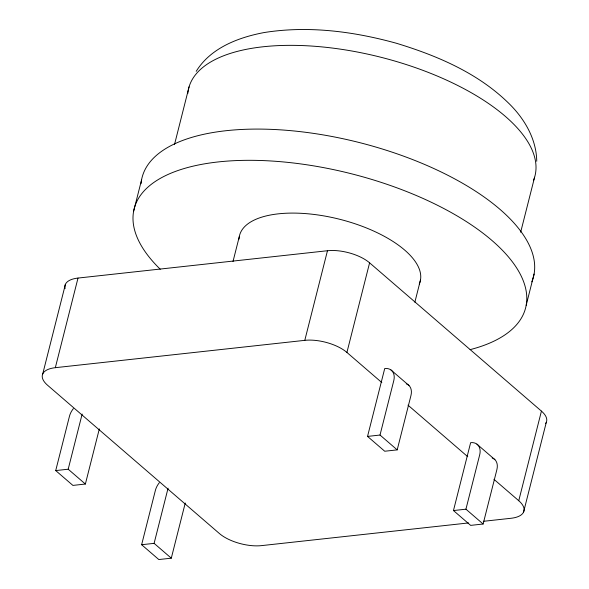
<?xml version="1.0" encoding="UTF-8"?>
<svg xmlns="http://www.w3.org/2000/svg" width="589" height="589" viewBox="0 0 589 589"><rect width="100%" height="100%" fill="white"/><g stroke="black" fill="none" stroke-linecap="round" stroke-linejoin="round"><path stroke-width="0.88" d="M42.725 373.956L65.401 284.34M468.549 522.936L261.531 545.62A31.062 13.422 14.2 0 1 219.402 533.524L47.569 385.243A31.062 13.422 14.2 0 1 55.329 367.683L78.006 278.067L327.469 250.73A31.062 13.422 14.2 0 1 369.597 262.827L541.431 411.107A31.062 13.422 14.2 0 1 545.554 423.631M99.335 428.88L85.376 484.04L72.903 485.41L55.719 470.582L69.458 416.268A15.528 10.602 -49.2 0 1 73.375 408.619M85.376 484.04L68.191 469.212L82.151 414.052M133.6 211.363L141.507 180.138M174.484 144.651L189.076 86.855M185.248 503.021L171.296 558.181L158.816 559.55L141.632 544.722L155.378 490.409A15.528 10.602 -49.2 0 1 159.295 482.759M171.296 558.181L154.112 543.352L168.064 488.193M233.001 261.523L239.296 236.645M55.329 367.683L304.793 340.346L327.469 250.73M381.827 382.563L346.921 352.443L369.597 262.827M397.2 449.871L384.727 451.24L367.543 436.412L384.72 368.515A15.528 10.602 -49.2 0 1 393.761 380.73L380.015 435.043L397.2 449.871L410.945 395.558A15.528 10.602 -49.2 0 0 406.255 383.8M414.862 302.201L420.48 279.989M483.12 524.011L470.648 525.381L453.464 510.553L470.64 442.656A15.528 10.602 -49.2 0 1 479.682 454.87L465.936 509.183L483.12 524.011L496.866 469.698A15.528 10.602 -49.2 0 0 492.176 457.94M526.176 305.279L534.076 274.047M483.274 521.324L510.994 518.283A31.062 13.422 14.2 0 0 518.754 500.724L541.431 411.107M523.599 512.01L546.275 422.394M520.654 232.25L534.606 177.23M196.203 71.328C210.634 47.952 238.199 37.46 264.056 32.564C308.194 25.482 353.533 31.394 396.323 43.24C436.751 55.513 477.333 72.741 508.027 102.604C524.026 117.91 536.446 138.651 536.748 161.305M55.719 470.582L68.191 469.212M367.543 436.412L380.015 435.043M141.632 544.722L154.112 543.352M453.464 510.553L465.936 509.183M390.986 369.98L409.002 385.523M476.906 444.128L494.922 459.663M408 405.151L467.747 456.703M493.921 479.291L518.754 500.724M187.795 93.533A178.607 77.174 14.2 0 1 380.222 57.089A178.607 77.174 14.2 0 1 533.45 180.484M141.036 183.716A201.902 87.238 14.2 0 1 358.377 142.31A201.902 87.238 14.2 0 1 531.786 281.844M160.252 269.239A201.902 87.238 14.2 0 1 215.618 162.233A201.902 87.238 14.2 0 1 479.74 230.763A201.902 87.238 14.2 0 1 470.11 349.638M304.793 340.346A31.062 13.422 14.2 0 1 346.921 352.443M65.136 288.514A31.062 13.422 14.2 0 1 78.006 278.067M239.024 239.141A93.187 40.266 14.2 0 1 338.925 219.079A93.187 40.266 14.2 0 1 419.258 283.979"/></g></svg>
